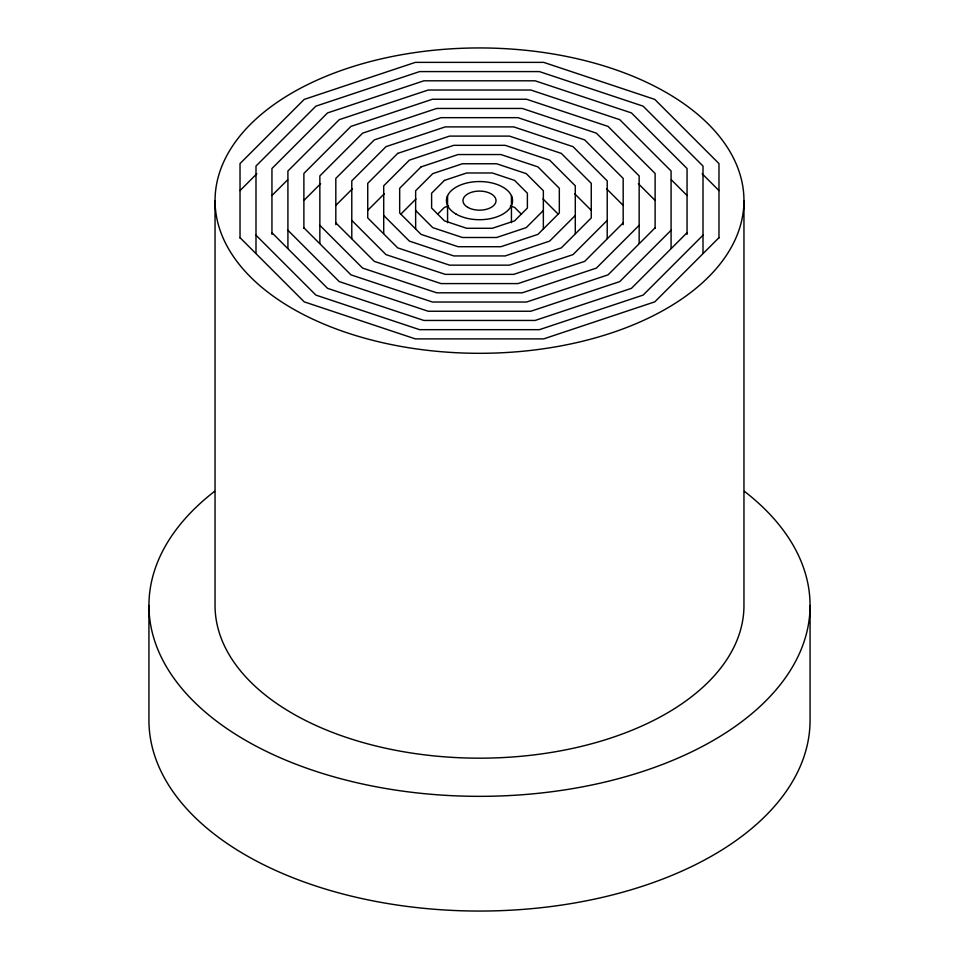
<?xml version="1.0" encoding="UTF-8"?>
<svg xmlns="http://www.w3.org/2000/svg" width="959" height="959" viewBox="0 0 959 959"><rect width="100%" height="100%" fill="white"/><g stroke="black" fill="none" stroke-linecap="round" stroke-linejoin="round"><path stroke-width="1.44" d="M240.026 190.577L256.856 173.747M271.948 195.516L287.688 179.777M303.883 200.455L320.618 183.72M335.818 205.394L352.468 188.743M367.741 210.333L384.271 193.814M400.694 214.253L415.966 198.981M437.532 214.289L444.437 207.384L448.608 205.993M543.357 210.512L526.251 227.619L496.606 237.496L462.394 237.496L432.749 227.619L415.643 210.512M575.292 215.451L549.627 241.117L505.165 255.933L453.835 255.933L409.373 241.117L383.708 215.451M607.215 220.39L573.002 254.614L513.724 274.37L445.276 274.37L385.998 254.614L351.785 220.39M623.182 222.86L584.69 261.363L518.004 283.588L440.996 283.588L374.31 261.363L335.818 222.86M639.15 225.329L596.378 268.1L522.283 292.807L436.717 292.807L362.622 268.1L319.85 225.329M655.117 227.798L608.054 274.849L526.551 302.025L432.449 302.025L350.946 274.849L303.883 227.798M671.084 230.268L619.742 281.598L530.83 311.243L428.17 311.243L339.258 281.598L287.916 230.268M687.052 232.737L631.43 288.347L535.11 320.45L423.89 320.45L327.57 288.347L271.948 232.737M703.007 235.207L643.117 295.096L539.39 329.668L419.61 329.668L315.883 295.096L255.993 235.207M718.974 237.676L654.805 301.845L543.669 338.887L415.331 338.887L304.195 301.845L240.026 237.676M510.392 205.993L514.563 207.384L521.468 214.289M702.144 173.747L718.974 190.577M671.312 179.777L687.052 195.516M638.382 183.72L655.117 200.455M606.532 188.743L623.182 205.394M574.729 193.814L591.259 210.333M543.034 198.981L558.306 214.253M810.067 605.489L810.067 720.197A330.567 190.853 0 0 1 479.5 911.05A330.567 190.853 0 0 1 148.933 720.197L148.933 605.489M743.956 200.635A264.456 152.685 0 0 1 347.278 332.857A264.456 152.685 0 0 1 347.278 68.401A264.456 152.685 0 0 1 743.956 200.635L743.956 605.489A264.456 152.685 0 0 1 479.5 758.173A264.456 152.685 0 0 1 215.044 605.489L215.044 200.635M718.974 237.988L718.974 163.581L654.805 99.412L543.669 62.371L415.331 62.371L304.195 99.412L240.026 163.581L240.026 237.988M703.007 253.368L703.007 166.051L643.117 106.161L539.39 71.589L419.61 71.589L315.883 106.161L255.993 166.051L255.993 253.368M687.052 234.344L687.052 168.52L631.43 112.91L535.11 80.808L423.89 80.808L327.57 112.91L271.948 168.52L271.948 234.344M671.084 248.369L671.084 170.99L619.742 119.659L530.83 90.026L428.17 90.026L339.258 119.659L287.916 170.99L287.916 248.369M655.117 228.35L655.117 173.459L608.054 126.408L526.551 99.245L432.449 99.245L350.946 126.408L303.883 173.459L303.883 228.35M639.15 243.334L639.15 175.929L596.378 133.157L522.283 108.451L436.717 108.451L362.622 133.157L319.85 175.929L319.85 243.334M623.182 224.658L623.182 178.398L584.69 139.906L518.004 117.669L440.996 117.669L374.31 139.906L335.818 178.398L335.818 224.658M607.215 238.599L607.215 180.867L573.002 146.655L513.724 126.888L445.276 126.888L385.998 146.655L351.785 180.867L351.785 238.599M575.292 233.552L575.292 185.806L549.627 160.141L505.165 145.324L453.835 145.324L409.373 160.141L383.708 185.806L383.708 233.552M543.357 229.033L543.357 190.745L526.251 173.639L496.606 163.761L462.394 163.761L432.749 173.639L415.643 190.745L415.643 229.033M511.435 195.696L511.435 222.68M447.565 195.696L447.565 222.68M744.46 491.38A330.567 190.853 0 0 1 701.724 746.785A330.567 190.853 0 0 1 257.276 746.785A330.567 190.853 0 0 1 214.54 491.38M397.685 153.392L367.741 183.337L367.741 217.921L397.685 247.866L449.555 265.152L509.445 265.152L561.315 247.866L591.259 217.921L591.259 183.337L561.315 153.392L509.445 136.106L449.555 136.106L397.685 153.392M421.061 166.89L399.675 188.276L399.675 212.982L421.061 234.368L458.114 246.715L500.886 246.715L537.939 234.368L559.325 212.982L559.325 188.276L537.939 166.89L500.886 154.543L458.114 154.543L421.061 166.89M444.437 180.388L431.61 193.227L431.61 208.043L444.437 220.87L466.661 228.278L492.339 228.278L514.563 220.87L527.39 208.043L527.39 193.227L514.563 180.388L492.339 172.98L466.661 172.98L444.437 180.388M456.124 214.121A33.062 19.084 0 0 0 511.435 205.574A33.062 19.084 0 0 0 470.941 182.198A33.062 19.084 0 0 0 456.124 214.121M467.812 207.372A16.531 9.542 0 0 0 495.467 203.104A16.531 9.542 0 0 0 475.22 191.416A16.531 9.542 0 0 0 467.812 207.372"/></g></svg>
